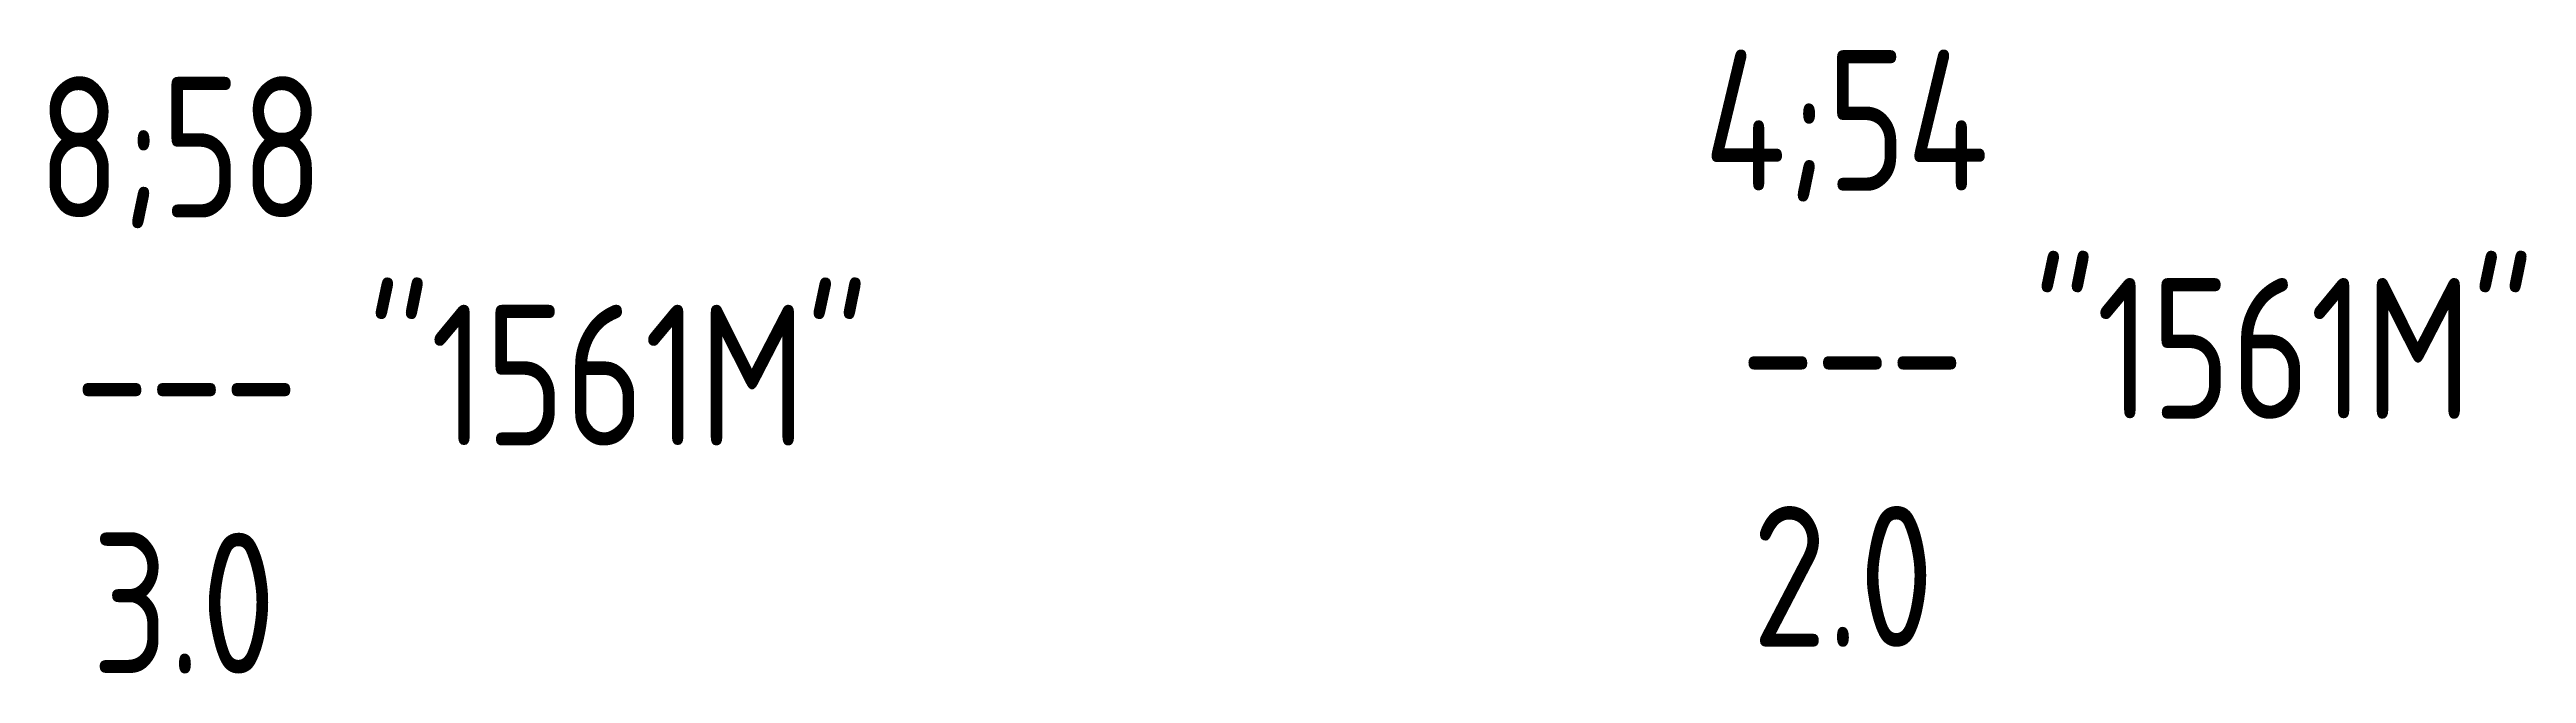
# Model space of a CAD drawing. Header units: millimetres. Extents: x 149544 to 197467, y -3118 to 25363.
# Drawn here: x 190338 to 191394, y 8777 to 9043 of the extents above; entities that cross this region are included whole.
import ezdxf

# ---------------------------------------------------------------- set-up
doc = ezdxf.new("R2010")
doc.units = ezdxf.units.MM
doc.header["$MEASUREMENT"] = 0
doc.layers.add('IDENT', color=7, linetype='Continuous')
doc.styles.add('KTEXTSTYLE', font='GOST_AU.SHX', dxfattribs={"width": 0.96, "height": 5})

# ---------------------------------------------------------------- blocks, each defined once
blk = doc.blocks.new('U8')
at = {"layer": 'IDENT', "color": 7, "char_height": 0.2, "attachment_point": 1, "style": 'KTEXTSTYLE'}
for s, insert in [('\\H3.5;\\W0.965;\\Q15;\\Q0;\\H60.00;4;54', (-155747.1, -8666.1)), ('\\H3.5;\\W0.965;\\Q15;\\Q0;\\H60.00;       --- "1561M"', (-155939.2, -8763.3)), ('\\H3.5;\\W0.965;\\Q15;\\Q0;\\H60.00;2.0', (-155726.5, -8860.5))]:
    blk.add_mtext(s, dxfattribs=dict(at, insert=insert))
blk = doc.blocks.new('U12')
at = {"layer": 'IDENT', "color": 7, "char_height": 0.2, "attachment_point": 1, "style": 'KTEXTSTYLE'}
for s, insert in [('\\H3.5;\\W0.965;\\Q15;\\Q0;\\H60.00;8;58', (-156457.3, -8677.5)), ('\\H3.5;\\W0.965;\\Q15;\\Q0;\\H60.00;       --- "1561M"', (-156649.4, -8774.7)), ('\\H3.5;\\W0.965;\\Q15;\\Q0;\\H60.00;3.0', (-156434.3, -8871.9))]:
    blk.add_mtext(s, dxfattribs=dict(at, insert=insert))

msp = doc.modelspace()

# ---------------------------------------------------------------- block references
at = {"color": 0}
for name in ['U8', 'U12']:
    msp.add_blockref(name, (346790, 17709.3), dxfattribs=at)

doc.saveas('drawing.dxf')
